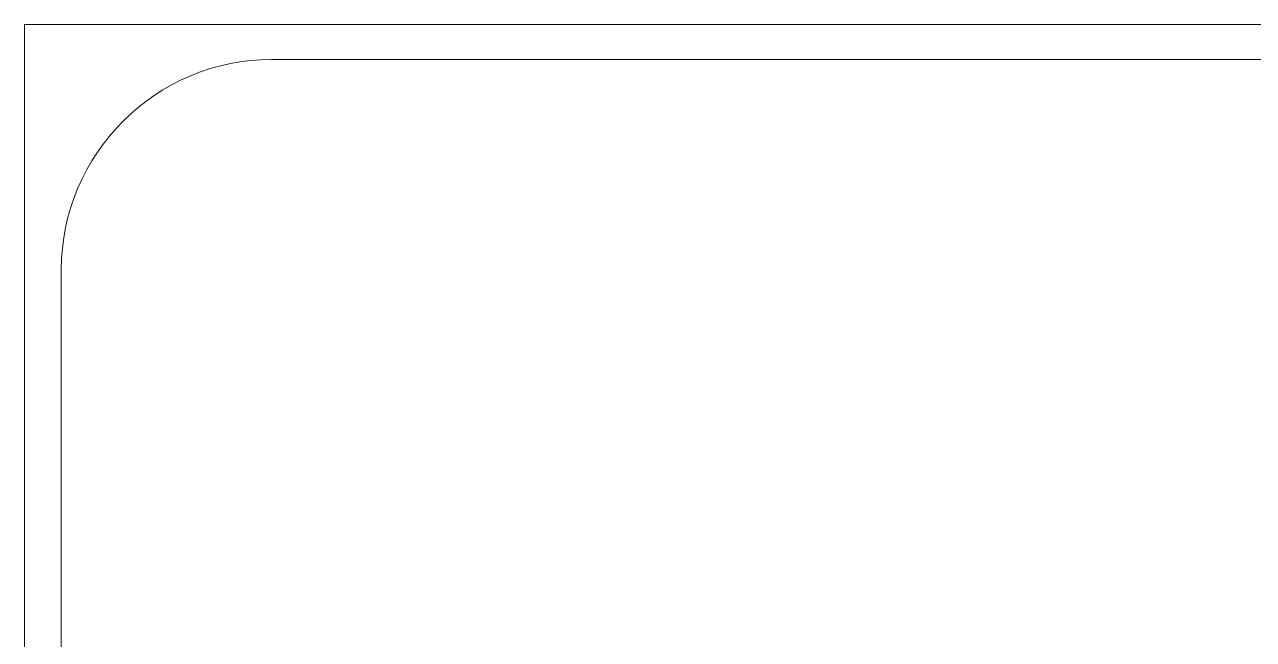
# Model space of a CAD drawing. Header units: inches. Extents: x 243 to 900, y -519 to -86.
# Drawn here: x 243.2 to 357.2, y -142.8 to -85.8 of the extents above; entities that cross this region are included whole.
import ezdxf

# ---------------------------------------------------------------- set-up
doc = ezdxf.new("R2010")
doc.units = ezdxf.units.IN
doc.header["$MEASUREMENT"] = 0
doc.layers.add('Layer 1', color=7, linetype='Continuous')

# ---------------------------------------------------------------- blocks, each defined once
blk = doc.blocks.new('block 3')
at = {"layer": 'Layer 1', "lineweight": 0}
blk.add_open_spline([(898.14, -484.27), (898.14, -494.99), (889.37, -503.76), (878.65, -503.76), (878.65, -503.76), (266.12, -503.76), (266.12, -503.76), (255.4, -503.76), (246.62, -494.99), (246.62, -484.27), (246.62, -484.27), (246.62, -108.51), (246.62, -108.51), (246.62, -97.78), (255.4, -89.01), (266.12, -89.01), (266.12, -89.01), (878.65, -89.01), (878.65, -89.01), (889.37, -89.01), (898.14, -97.78), (898.14, -108.51), (898.14, -108.51), (898.14, -484.27), (898.14, -484.27)], degree=3, knots=[0, 0, 0, 0, 1, 1, 1, 2, 2, 2, 3, 3, 3, 4, 4, 4, 5, 5, 5, 6, 6, 6, 7, 7, 7, 8, 8, 8, 8], dxfattribs=at)
blk = doc.blocks.new('block 2')
at = {"layer": 'Layer 1', "lineweight": 0}
blk.add_lwpolyline([(243.21, -85.77), (899.97, -85.77), (899.97, -506.88), (243.21, -506.88), (243.21, -85.77)], dxfattribs=at)
at = {"layer": 'Layer 1'}
blk.add_blockref('block 3', (0, 0), dxfattribs=at)

msp = doc.modelspace()

# ---------------------------------------------------------------- linework, layer by layer
at = {"layer": 'Layer 1', "lineweight": 0}
msp.add_open_spline([(771.89, -89.01), (771.89, -89.01), (266.12, -89.01), (266.12, -89.01), (255.4, -89.01), (246.62, -97.78), (246.62, -108.51), (246.62, -108.51), (246.62, -499.04), (246.62, -499.04), (246.62, -509.77), (255.4, -518.54), (266.12, -518.54), (266.12, -518.54), (371.56, -518.54), (371.56, -518.54), (400.97, -304.59), (562.91, -132.91), (771.89, -89.01)], degree=3, knots=[0, 0, 0, 0, 1, 1, 1, 2, 2, 2, 3, 3, 3, 4, 4, 4, 5, 5, 5, 6, 6, 6, 6], dxfattribs=at)

# ---------------------------------------------------------------- block references
at = {"layer": 'Layer 1'}
msp.add_blockref('block 2', (0, 0), dxfattribs=at)

doc.saveas('drawing.dxf')
